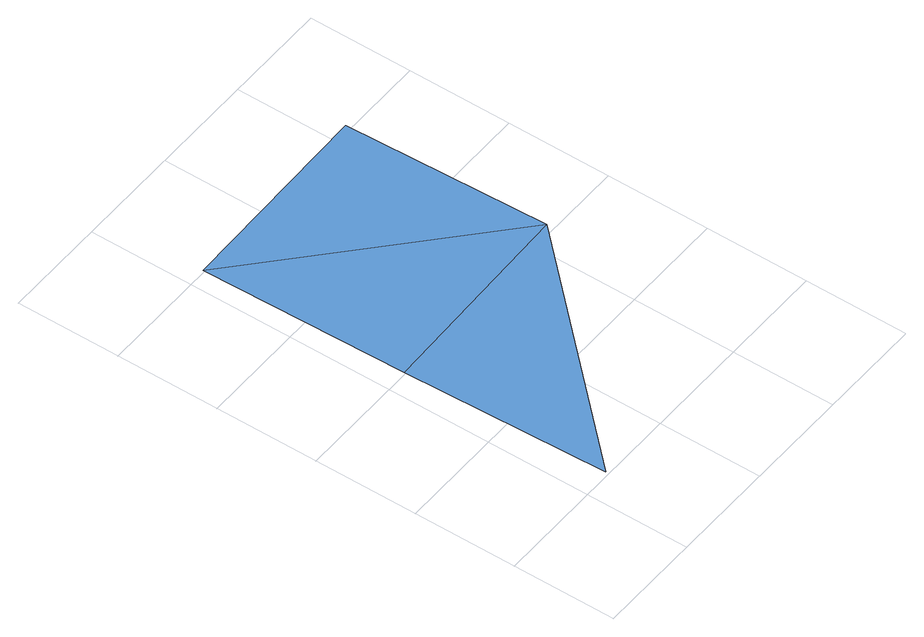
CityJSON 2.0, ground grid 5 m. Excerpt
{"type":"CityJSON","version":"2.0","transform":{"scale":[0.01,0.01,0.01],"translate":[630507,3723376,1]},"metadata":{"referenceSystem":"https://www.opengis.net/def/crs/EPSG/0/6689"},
"CityObjects":{
"waterbody1":{"type":"WaterBody","attributes":{"name":"福岡県津波浸水想定図","class":"1140","function":"2","WaterBodyTsunamiRiskAttribute.description":"1","WaterBodyTsunamiRiskAttribute.rank":"1"},"geometry":[{"type":"MultiSurface","lod":"1","boundaries":[[[0,1,2]],[[0,3,1]]]}]},
"waterbody2":{"type":"WaterBody","attributes":{"name":"福岡県津波浸水想定図","class":"1140","function":"2","WaterBodyTsunamiRiskAttribute.description":"1","WaterBodyTsunamiRiskAttribute.rank":"2"},"geometry":[{"type":"MultiSurface","lod":"1","boundaries":[[[2,4,0]]]}]}
},
"vertices":[
[1117,1027,112],[97,2007,93],[116,1008,93],[1097,2027,93],
[136,8,111]
]}
